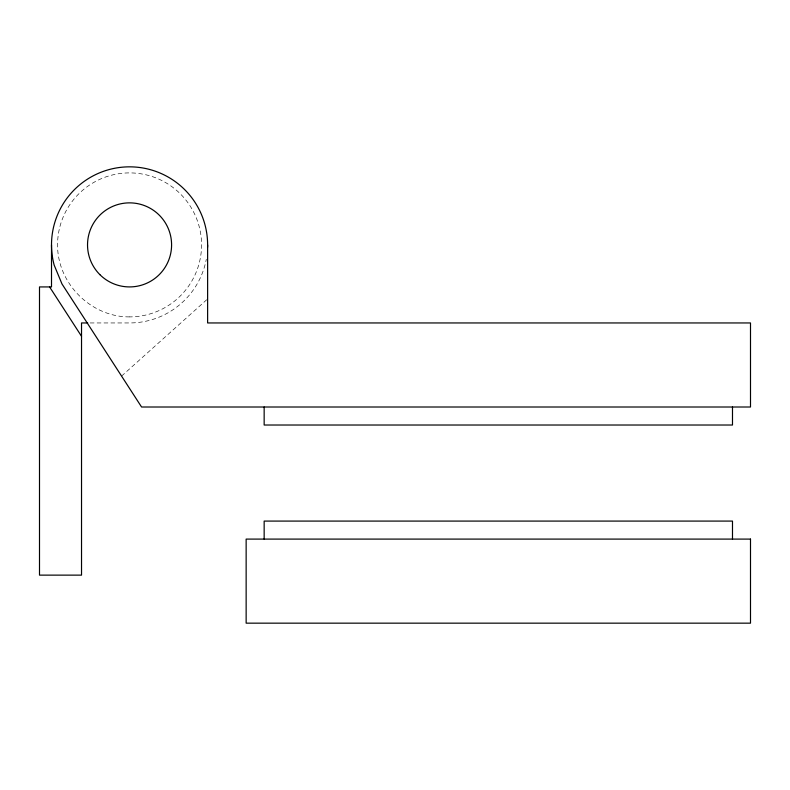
<?xml version="1.0" encoding="UTF-8"?>
<svg xmlns="http://www.w3.org/2000/svg" width="790" height="790" viewBox="0 0 790 790"><rect width="100%" height="100%" fill="white"/><g stroke="black" fill="none" stroke-linecap="round" stroke-linejoin="round"><path stroke-width="0.59" stroke-dasharray="3.95 2.96" d="M121.571 376.079L206.703 299.756M90.149 322.952L129.56 322.952A78.052 78.052 0 0 0 206.289 259.258M129.56 316.899C91.028 317.136 57.324 283.432 57.561 244.9A71.999 71.999 0 0 1 129.56 172.901A71.999 71.999 0 0 1 201.559 244.9A71.999 71.999 0 0 1 129.56 316.899"/><path stroke-width="1.19" d="M87.69 322.952L81.528 322.952L81.528 575.13L39.5 575.13L39.5 286.928L51.508 286.928L51.508 244.9M49.602 286.928L81.528 336.283M732.488 407.008L732.488 425.02L264.156 425.02L264.156 407.008M732.488 539.096L732.488 521.084L264.156 521.084L264.156 539.096M207.622 244.9L207.622 322.952L750.5 322.952L750.5 407.008L141.568 407.008L61.966 283.926L54.164 265.094A78.052 78.052 0 0 1 120.554 167.362A78.052 78.052 0 0 1 207.582 247.28M750.5 539.096L246.144 539.096L246.144 623.162L750.5 623.162L750.5 539.096M99.846 274.614A42.028 42.028 0 0 0 170.156 255.772A42.028 42.028 0 0 0 118.688 204.294A42.028 42.028 0 0 0 99.846 274.614"/></g></svg>
